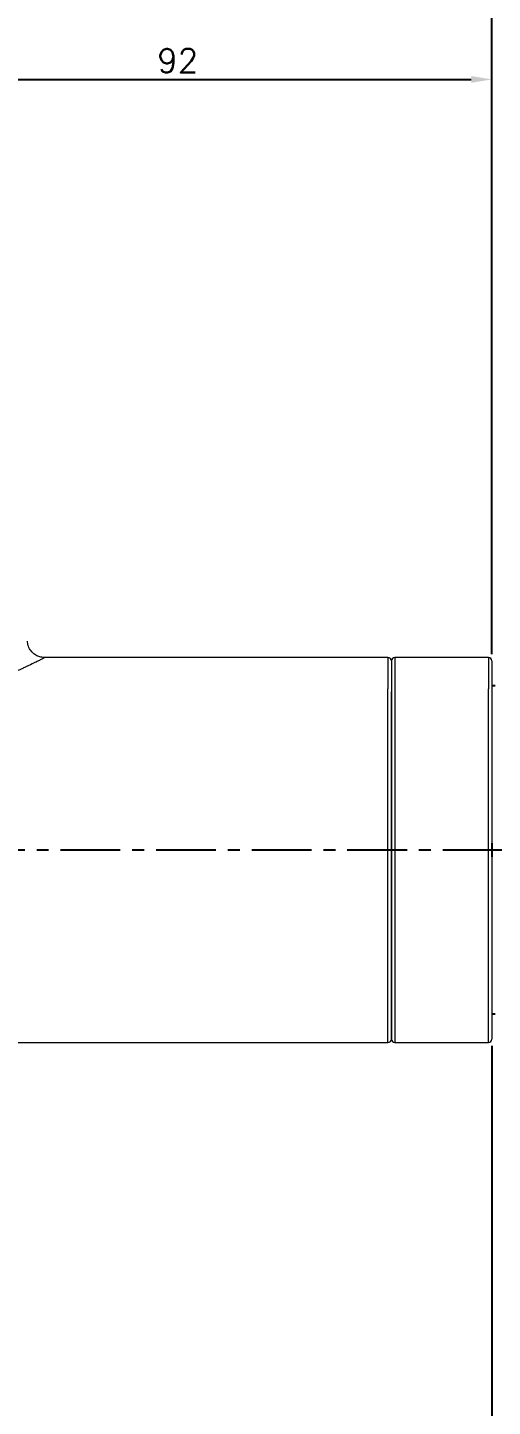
# Model space of a CAD drawing. Extents: x 19044 to 19885, y -10133 to -9539.
# Drawn here: x 19455.2 to 19523.3, y -9848 to -9646.3 of the extents above; entities that cross this region are included whole.
import ezdxf

# ---------------------------------------------------------------- set-up
doc = ezdxf.new("R2010")
doc.units = 0
doc.header["$LTSCALE"] = 7
doc.header["$MEASUREMENT"] = 0
doc.linetypes.add('CENTER', pattern=[2, 1.25, -0.25, 0.25, -0.25])
for name, color, linetype in [('CENTER', 1, 'CENTER'), ('D', 2, 'CONTINUOUS'), ('DIM', 2, 'CONTINUOUS'), ('DWG', 7, 'CONTINUOUS')]:
    doc.layers.add(name, color=color, linetype=linetype)
doc.styles.add('GHS', font='ROMANS.shx', dxfattribs={"bigfont": 'GHS.shx'})

msp = doc.modelspace()

# ---------------------------------------------------------------- linework, layer by layer
at = {"layer": 'CENTER', "color": 1, "linetype": 'CENTER'}
msp.add_line((19818.74, -9766.58), (19360.65, -9766.58), dxfattribs=at)
at = {"layer": 'D'}
for p, q in [((19523.15, -9737.91), (19523.15, -9632.25)), ((19523.15, -9795.25), (19523.15, -9999))]:
    msp.add_line(p, q, dxfattribs=at)
at = {"layer": 'DIM'}
for p, q in [((19523.15, -9737.91), (19523.15, -9651.84)), ((19434.15, -9653.84), (19520.15, -9653.84))]:
    msp.add_line(p, q, dxfattribs=at)
msp.add_solid([(19520.15, -9653.34), (19520.15, -9654.34), (19523.15, -9653.84)], dxfattribs=at)
at = {"layer": 'DWG', "linetype": 'Continuous', "lineweight": 18}
for p, q in [((19507.95, -9738.41), (19457.64, -9738.41)), ((19508.45, -9738.91), (19508.45, -9743.45)), ((19508.45, -9738.91), (19508.45, -9743.45)), ((19522.65, -9738.41), (19508.95, -9738.41)), ((19523.15, -9738.91), (19523.15, -9743.45)), ((19508.45, -9743.45), (19508.45, -9765.58)), ((19508.45, -9765.58), (19508.45, -9743.45)), ((19523.15, -9743.45), (19523.15, -9765.58)), ((19508.45, -9765.58), (19508.45, -9767.58)), ((19508.45, -9767.58), (19508.45, -9765.58)), ((19508.45, -9767.58), (19508.45, -9789.71)), ((19508.45, -9789.71), (19508.45, -9767.58)), ((19523.15, -9767.58), (19523.15, -9789.71)), ((19508.45, -9789.71), (19508.45, -9794.25)), ((19508.45, -9794.25), (19508.45, -9789.71)), ((19523.15, -9789.71), (19523.15, -9794.25)), ((19401.55, -9794.75), (19507.95, -9794.75)), ((19508.95, -9794.75), (19522.65, -9794.75))]:
    msp.add_line(p, q, dxfattribs=at)
at = {"layer": 'DWG', "linetype": 'Continuous', "lineweight": 13}
for p, q in [((19507.95, -9738.41), (19507.95, -9743)), ((19508.95, -9738.41), (19508.95, -9743)), ((19522.65, -9738.41), (19522.65, -9743)), ((19507.95, -9765.58), (19507.95, -9743)), ((19508.95, -9743), (19508.95, -9765.58)), ((19522.65, -9765.58), (19522.65, -9743)), ((19507.95, -9767.58), (19507.95, -9765.58)), ((19508.95, -9765.58), (19508.95, -9767.58)), ((19522.65, -9767.58), (19522.65, -9765.58)), ((19507.95, -9790.16), (19507.95, -9767.58)), ((19508.95, -9767.58), (19508.95, -9790.16)), ((19522.65, -9790.16), (19522.65, -9767.58)), ((19507.95, -9794.75), (19507.95, -9790.16)), ((19508.95, -9790.16), (19508.95, -9794.75)), ((19522.65, -9794.75), (19522.65, -9790.16))]:
    msp.add_line(p, q, dxfattribs=at)
at = {"layer": 'DWG', "color": 7, "linetype": 'Continuous'}
for p, q in [((19523.65, -9742.58), (19523.15, -9742.58)), ((19523.65, -9790.58), (19523.15, -9790.58))]:
    msp.add_line(p, q, dxfattribs=at)
at = {"layer": 'DWG'}
msp.add_line((19523.15, -9765.58), (19523.15, -9767.58), dxfattribs=at)
at = {"layer": 'DWG', "linetype": 'Continuous', "lineweight": 18}
for centre, start, end in [((19507.95, -9738.91), 0, 90), ((19508.95, -9738.91), 90, 180), ((19522.65, -9738.91), 0, 90), ((19507.95, -9794.25), 270, 0), ((19508.95, -9794.25), 180, 270), ((19522.65, -9794.25), 270, 0)]:
    msp.add_arc(centre, 0.5, start, end, dxfattribs=at)
msp.add_open_spline([(19457.63, -9738.42), (19457.46, -9738.42), (19457.08, -9738.38), (19456.48, -9738.17), (19455.89, -9737.76), (19455.41, -9737.14), (19455.17, -9736.52), (19455.16, -9736.12), (19455.16, -9736.01)], degree=3, knots=[0, 0, 0, 0, 0.142895, 0.307182, 0.493139, 0.692929, 0.909976, 1, 1, 1, 1], dxfattribs=at)
at = {"layer": 'DWG', "linetype": 'Continuous', "lineweight": 13}
msp.add_open_spline([(19457.64, -9738.41), (19457.65, -9738.41), (19457.64, -9738.42), (19457.57, -9738.46), (19457.54, -9738.48), (19457.48, -9738.52), (19457.44, -9738.54), (19457.4, -9738.56), (19457.38, -9738.57), (19457.36, -9738.58), (19457.23, -9738.65), (19457.07, -9738.73), (19456.69, -9738.93), (19456.47, -9739.04), (19455.96, -9739.29), (19455.67, -9739.43), (19455.27, -9739.62), (19455.19, -9739.65), (19455.07, -9739.71), (19455.02, -9739.73), (19454.94, -9739.77), (19454.72, -9739.87), (19454.49, -9739.98), (19453.93, -9740.24), (19453.52, -9740.42), (19452.66, -9740.79), (19452.2, -9740.98), (19451.48, -9741.28), (19451.23, -9741.38), (19450.85, -9741.53), (19450.73, -9741.58), (19450.53, -9741.66), (19450.46, -9741.68), (19450.33, -9741.73), (19450.27, -9741.76), (19449.67, -9741.99), (19449.11, -9742.19), (19447.96, -9742.6), (19447.37, -9742.8), (19446.75, -9743)], degree=3, knots=[0, 0, 0, 0, 0.079422, 0.079422, 0.125451, 0.125451, 0.148465, 0.159973, 0.159973, 0.17148, 0.17148, 0.263538, 0.263538, 0.355595, 0.355595, 0.447653, 0.447653, 0.470668, 0.470668, 0.482175, 0.482175, 0.493682, 0.539711, 0.539711, 0.631769, 0.631769, 0.723827, 0.723827, 0.769856, 0.769856, 0.79287, 0.79287, 0.804377, 0.804377, 0.815884, 0.815884, 0.907942, 0.907942, 1, 1, 1, 1], dxfattribs=at)

# ---------------------------------------------------------------- texts
at = {"layer": 'DIM', "insert": (19477.15, -9651.09), "char_height": 3.5, "attachment_point": 5, "style": 'GHS'}
msp.add_mtext('\\A1;92', dxfattribs=at)

doc.saveas('drawing.dxf')
